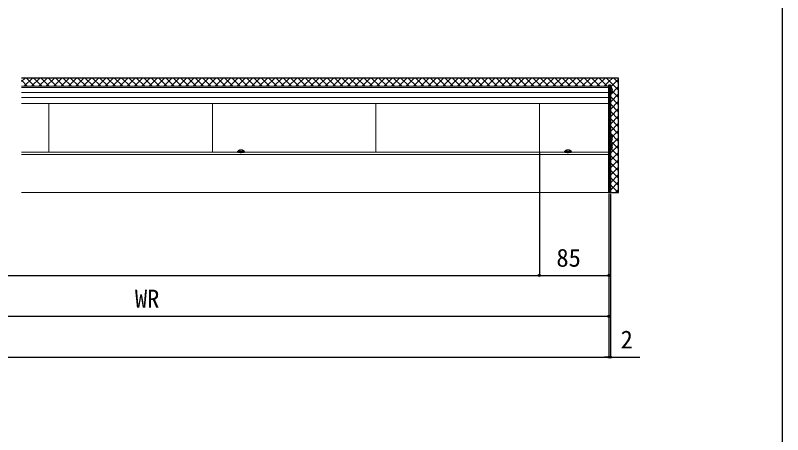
# Model space of a CAD drawing. Units: millimetres, scale not verified. Extents: x -1312 to 1312, y -1960 to 1949.
# Drawn here: x 374 to 1312, y -3 to 510 of the extents above; entities that cross this region are included whole.
import ezdxf
from ezdxf.enums import TextEntityAlignment as Align

# ---------------------------------------------------------------- set-up
doc = ezdxf.new("R2010")
doc.units = ezdxf.units.MM
doc.header["$LTSCALE"] = 8
doc.layers.add('0-3_YKK_12', color=2, linetype='Continuous', lineweight=18)
for name, color, linetype in [('0-4_YKK_13', 4, 'Continuous'), ('0-5_YKK_D', 6, 'Continuous'), ('0-6_YKK_ZWAK', 7, 'Continuous'), ('0-7_YSS_K', 3, 'Continuous')]:
    doc.layers.add(name, color=color, linetype=linetype)
doc.styles.add('ＭＳ ゴシック', font='')
doc.styles.get('ＭＳ ゴシック').set_extended_font_data('MS Gothic')

msp = doc.modelspace()

# ---------------------------------------------------------------- linework, layer by layer
at = {"layer": '0-3_YKK_12'}
for p, q in [((381.5, 423.703), (1100, 423.703)), ((1100, 423.679), (1100, 293.723)), ((381.5, 422.131), (1100, 422.131)), ((381.5, 415.776), (1100, 415.776)), ((381.5, 409.703), (1100, 409.703)), ((381.5, 402.601), (1100, 402.601)), ((415, 402.601), (415, 343.026)), ((615, 402.601), (615, 343.026)), ((815, 402.601), (815, 343.026)), ((1015, 402.601), (1015, 343.026)), ((381.5, 343.026), (646.104, 343.026)), ((381.5, 339.985), (1100, 339.985)), ((654.071, 343.026), (1046.104, 343.026)), ((1054.071, 343.026), (1100, 343.026)), ((381.5, 293.723), (1100, 293.723))]:
    msp.add_line(p, q, dxfattribs=at)
at = {"layer": '0-4_YKK_13'}
for p, q in [((1100.5, 425.203), (1101.8, 425.203)), ((1101.8, 425.203), (1101.8, 344.458)), ((1101.8, 414.728), (1101.8, 422.679)), ((1102.012, 419.848), (1101.403, 418.703)), ((1103.877, 420.778), (1102.012, 419.848)), ((1104.283, 419.128), (1103.4, 419.128)), ((1102.012, 360.848), (1101.403, 359.703)), ((1101.8, 355.728), (1101.8, 363.679)), ((1103.877, 361.778), (1102.012, 360.848)), ((1104.283, 360.128), (1103.4, 360.128)), ((1102.012, 350.848), (1101.403, 349.703)), ((1101.8, 345.728), (1101.8, 353.679)), ((1103.877, 351.778), (1102.012, 350.848)), ((1104.283, 350.128), (1103.4, 350.128)), ((646.087, 343.12), (646.229, 343.923)), ((654.087, 343.12), (646.087, 343.12)), ((646.087, 343.12), (646.176, 342.62)), ((653.999, 342.62), (646.176, 342.62)), ((647.787, 345.1), (648.942, 342.783)), ((648.942, 342.783), (650.087, 342.174)), ((651.232, 342.783), (650.087, 342.174)), ((652.387, 345.1), (651.232, 342.783)), ((654.087, 343.12), (653.946, 343.923)), ((654.087, 343.12), (653.999, 342.62)), ((1046.087, 343.12), (1046.229, 343.923)), ((1054.087, 343.12), (1046.087, 343.12)), ((1046.087, 343.12), (1046.176, 342.62)), ((1053.999, 342.62), (1046.176, 342.62)), ((1047.787, 345.1), (1048.942, 342.783)), ((1048.942, 342.783), (1050.087, 342.174)), ((1051.232, 342.783), (1050.087, 342.174)), ((1052.387, 345.1), (1051.232, 342.783)), ((1054.087, 343.12), (1053.946, 343.923)), ((1054.087, 343.12), (1053.999, 342.62)), ((1100, 338.083), (1100, 334.583)), ((1102, 338.383), (1100.185, 337.478)), ((1100.5, 344.505), (1101.8, 344.505)), ((1101.75, 332.833), (1101.75, 339.833)), ((1102, 332.833), (1102, 339.833)), ((1100.185, 337.478), (1100, 337.13)), ((1101.75, 332.833), (1100.119, 334.463)), ((1102, 332.833), (1101.75, 332.833)), ((1100, 305.958), (1100, 302.458)), ((1100.185, 305.353), (1100, 305.005)), ((1101.75, 300.708), (1100.119, 302.338)), ((1102, 306.258), (1100.185, 305.353)), ((1101.75, 300.708), (1101.75, 307.708)), ((1102, 300.708), (1101.75, 300.708)), ((1102, 300.708), (1102, 307.708))]:
    msp.add_line(p, q, dxfattribs=at)
for points in [[(1100, 302.203), (1100, 425.203), (1100.5, 425.203), (1100.5, 344.458), (1102, 344.458), (1102, 292.68), (1100.5, 292.68), (1100.5, 344.458)], [(1103.877, 416.628), (1102.012, 417.558), (1101.403, 418.703)], [(1104.283, 418.278), (1103.4, 418.278), (1103.4, 419.128)], [(1103.877, 357.628), (1102.012, 358.558), (1101.403, 359.703)], [(1104.283, 359.278), (1103.4, 359.278), (1103.4, 360.128)], [(1103.877, 347.628), (1102.012, 348.558), (1101.403, 349.703)], [(1104.283, 349.278), (1103.4, 349.278), (1103.4, 350.128)], [(1102, 339.833), (1101.75, 339.833), (1100.119, 338.202)], [(1102, 334.283), (1100.185, 335.188), (1100, 335.535)], [(1102, 302.158), (1100.185, 303.063), (1100, 303.41)], [(1102, 307.708), (1101.75, 307.708), (1100.119, 306.077)]]:
    msp.add_lwpolyline(points, dxfattribs=at)
msp.add_lwpolyline([(1100.5, 344.458), (1100.5, 292.68), (1100, 292.68), (1100, 344.458)], close=True, dxfattribs=at)
for centre, radius, start, end in [((1102.074, 422.679), 0.274, 52.28591, 180), ((1099, 418.703), 5.3, 4.59941, 52.28591), ((1102.074, 414.728), 0.274, 180, 307.71409), ((1099, 418.703), 5.3, 307.71409, 355.40059), ((1102.074, 363.679), 0.274, 52.28591, 180), ((1099, 359.703), 5.3, 4.59941, 52.28591), ((1099, 359.703), 5.3, 307.71409, 355.40059), ((1102.074, 355.728), 0.274, 180, 307.71409), ((1102.074, 353.679), 0.274, 52.28591, 180), ((1099, 349.703), 5.3, 4.59941, 52.28591), ((1099, 349.703), 5.3, 307.71409, 355.40059), ((647.115, 343.766), 0.9, 122.05588, 170), ((650.087, 339.02), 6.5, 57.94412, 122.05588), ((653.06, 343.766), 0.9, 10, 57.94412), ((1047.115, 343.766), 0.9, 122.05588, 170), ((1050.087, 339.02), 6.5, 57.94412, 122.05588), ((1053.06, 343.766), 0.9, 10, 57.94412), ((1099.554, 338.768), 0.8, 303.91508, 315), ((1102.074, 345.728), 0.274, 180, 307.71409), ((1099.554, 333.898), 0.8, 45, 56.08492), ((1099.554, 306.643), 0.8, 303.91508, 315), ((1099.554, 301.773), 0.8, 45, 56.08492)]:
    msp.add_arc(centre, radius, start, end, dxfattribs=at)
at = {"layer": '0-5_YKK_D'}
for p, q in [((1015, 342.026), (1015, 191.148)), ((1015, 342.026), (1015, 191.148)), ((1100, 291.68), (1100, 91.148)), ((1100, 291.68), (1100, 91.148)), ((1100, 291.68), (1100, 191.148)), ((1100, 291.68), (1100, 141.148)), ((1102, 291.68), (1102, 91.148)), ((-985, 192.148), (1015, 192.148)), ((1015, 192.148), (1100, 192.148)), ((0, 142.148), (1100, 142.148)), ((-1100, 92.148), (1100, 92.148)), ((1100, 92.148), (1094.75, 92.148)), ((1100, 92.148), (1102, 92.148)), ((1102, 92.148), (1137.886, 92.148))]:
    msp.add_line(p, q, dxfattribs=at)
for centre in [(1015, 192.148), (1015, 192.148), (1100, 192.148), (1100, 142.148), (1100, 92.148), (1100, 92.148), (1102, 92.148)]:
    msp.add_circle(centre, 1.312, dxfattribs=at)
at = {"layer": '0-6_YKK_ZWAK'}
msp.add_lwpolyline([(-1312.5, -1960.4), (1312.5, -1960.4), (1312.5, 1864.6)], dxfattribs=at)
at = {"layer": '0-7_YSS_K'}
for p, q in [((381.5, 429.232), (385.868, 433.6)), ((384.952, 423.703), (394.848, 433.6)), ((397.58, 423.703), (387.683, 433.6)), ((393.932, 423.703), (403.829, 433.6)), ((406.56, 423.703), (396.663, 433.6)), ((402.912, 423.703), (412.809, 433.6)), ((415.54, 423.703), (405.643, 433.6)), ((411.892, 423.703), (421.789, 433.6)), ((424.521, 423.703), (414.624, 433.6)), ((420.873, 423.703), (430.769, 433.6)), ((433.501, 423.703), (423.604, 433.6)), ((429.853, 423.703), (439.75, 433.6)), ((442.481, 423.703), (432.584, 433.6)), ((438.833, 423.703), (448.73, 433.6)), ((451.461, 423.703), (441.565, 433.6)), ((447.813, 423.703), (457.71, 433.6)), ((460.442, 423.703), (450.545, 433.6)), ((456.794, 423.703), (466.69, 433.6)), ((469.422, 423.703), (459.525, 433.6)), ((465.774, 423.703), (475.671, 433.6)), ((478.402, 423.703), (468.505, 433.6)), ((474.754, 423.703), (484.651, 433.6)), ((487.382, 423.703), (477.486, 433.6)), ((483.734, 423.703), (493.631, 433.6)), ((496.363, 423.703), (486.466, 433.6)), ((492.715, 423.703), (502.611, 433.6)), ((505.343, 423.703), (495.446, 433.6)), ((501.695, 423.703), (511.592, 433.6)), ((514.323, 423.703), (504.426, 433.6)), ((510.675, 423.703), (520.572, 433.6)), ((523.303, 423.703), (513.407, 433.6)), ((519.655, 423.703), (529.552, 433.6)), ((532.284, 423.703), (522.387, 433.6)), ((528.636, 423.703), (538.532, 433.6)), ((541.264, 423.703), (531.367, 433.6)), ((537.616, 423.703), (547.513, 433.6)), ((550.244, 423.703), (540.347, 433.6)), ((546.596, 423.703), (556.493, 433.6)), ((559.224, 423.703), (549.328, 433.6)), ((555.576, 423.703), (565.473, 433.6)), ((568.205, 423.703), (558.308, 433.6)), ((564.557, 423.703), (574.453, 433.6)), ((577.185, 423.703), (567.288, 433.6)), ((573.537, 423.703), (583.434, 433.6)), ((586.165, 423.703), (576.268, 433.6)), ((582.517, 423.703), (592.414, 433.6)), ((595.145, 423.703), (585.249, 433.6)), ((591.497, 423.703), (601.394, 433.6)), ((604.126, 423.703), (594.229, 433.6)), ((600.478, 423.703), (610.374, 433.6)), ((613.106, 423.703), (603.209, 433.6)), ((609.458, 423.703), (619.355, 433.6)), ((622.086, 423.703), (612.189, 433.6)), ((618.438, 423.703), (628.335, 433.6)), ((631.066, 423.703), (621.17, 433.6)), ((627.418, 423.703), (637.315, 433.6)), ((640.047, 423.703), (630.15, 433.6)), ((636.399, 423.703), (646.295, 433.6)), ((649.027, 423.703), (639.13, 433.6)), ((645.379, 423.703), (655.276, 433.6)), ((658.007, 423.703), (648.11, 433.6)), ((654.359, 423.703), (664.256, 433.6)), ((666.987, 423.703), (657.091, 433.6)), ((663.339, 423.703), (673.236, 433.6)), ((675.968, 423.703), (666.071, 433.6)), ((672.32, 423.703), (682.217, 433.6)), ((684.948, 423.703), (675.051, 433.6)), ((681.3, 423.703), (691.197, 433.6)), ((693.928, 423.703), (684.031, 433.6)), ((690.28, 423.703), (700.177, 433.6)), ((702.908, 423.703), (693.012, 433.6)), ((699.261, 423.703), (709.157, 433.6)), ((711.889, 423.703), (701.992, 433.6)), ((708.241, 423.703), (718.138, 433.6)), ((720.869, 423.703), (710.972, 433.6)), ((717.221, 423.703), (727.118, 433.6)), ((729.849, 423.703), (719.952, 433.6)), ((726.201, 423.703), (736.098, 433.6)), ((738.829, 423.703), (728.933, 433.6)), ((735.182, 423.703), (745.078, 433.6)), ((747.81, 423.703), (737.913, 433.6)), ((744.162, 423.703), (754.059, 433.6)), ((756.79, 423.703), (746.893, 433.6)), ((753.142, 423.703), (763.039, 433.6)), ((765.77, 423.703), (755.873, 433.6)), ((762.122, 423.703), (772.019, 433.6)), ((774.751, 423.703), (764.854, 433.6)), ((771.103, 423.703), (780.999, 433.6)), ((783.731, 423.703), (773.834, 433.6)), ((780.083, 423.703), (789.98, 433.6)), ((792.711, 423.703), (782.814, 433.6)), ((789.063, 423.703), (798.96, 433.6)), ((801.691, 423.703), (791.795, 433.6)), ((798.043, 423.703), (807.94, 433.6)), ((810.672, 423.703), (800.775, 433.6)), ((807.024, 423.703), (816.92, 433.6)), ((819.652, 423.703), (809.755, 433.6)), ((816.004, 423.703), (825.901, 433.6)), ((828.632, 423.703), (818.735, 433.6)), ((824.984, 423.703), (834.881, 433.6)), ((837.612, 423.703), (827.716, 433.6)), ((833.964, 423.703), (843.861, 433.6)), ((846.593, 423.703), (836.696, 433.6)), ((842.945, 423.703), (852.841, 433.6)), ((855.573, 423.703), (845.676, 433.6)), ((851.925, 423.703), (861.822, 433.6)), ((864.553, 423.703), (854.656, 433.6)), ((860.905, 423.703), (870.802, 433.6)), ((873.533, 423.703), (863.637, 433.6)), ((869.885, 423.703), (879.782, 433.6)), ((882.514, 423.703), (872.617, 433.6)), ((878.866, 423.703), (888.762, 433.6)), ((891.494, 423.703), (881.597, 433.6)), ((887.846, 423.703), (897.743, 433.6)), ((900.474, 423.703), (890.577, 433.6)), ((896.826, 423.703), (906.723, 433.6)), ((909.454, 423.703), (899.558, 433.6)), ((905.806, 423.703), (915.703, 433.6)), ((918.435, 423.703), (908.538, 433.6)), ((914.787, 423.703), (924.683, 433.6)), ((927.415, 423.703), (917.518, 433.6)), ((923.767, 423.703), (933.664, 433.6)), ((936.395, 423.703), (926.498, 433.6)), ((932.747, 423.703), (942.644, 433.6)), ((945.375, 423.703), (935.479, 433.6)), ((941.727, 423.703), (951.624, 433.6)), ((954.356, 423.703), (944.459, 433.6)), ((950.708, 423.703), (960.604, 433.6)), ((963.336, 423.703), (953.439, 433.6)), ((959.688, 423.703), (969.585, 433.6)), ((972.316, 423.703), (962.419, 433.6)), ((968.668, 423.703), (978.565, 433.6)), ((981.296, 423.703), (971.4, 433.6)), ((977.648, 423.703), (987.545, 433.6)), ((990.277, 423.703), (980.38, 433.6)), ((986.629, 423.703), (996.525, 433.6)), ((999.257, 423.703), (989.36, 433.6)), ((995.609, 423.703), (1005.506, 433.6)), ((1008.237, 423.703), (998.34, 433.6)), ((1004.589, 423.703), (1014.486, 433.6)), ((1017.217, 423.703), (1007.321, 433.6)), ((1013.569, 423.703), (1023.466, 433.6)), ((1026.198, 423.703), (1016.301, 433.6)), ((1022.55, 423.703), (1032.447, 433.6)), ((1035.178, 423.703), (1025.281, 433.6)), ((1031.53, 423.703), (1041.427, 433.6)), ((1044.158, 423.703), (1034.261, 433.6)), ((1040.51, 423.703), (1050.407, 433.6)), ((1053.138, 423.703), (1043.242, 433.6)), ((1049.49, 423.703), (1059.387, 433.6)), ((1062.119, 423.703), (1052.222, 433.6)), ((1058.471, 423.703), (1068.368, 433.6)), ((1071.099, 423.703), (1061.202, 433.6)), ((1067.451, 423.703), (1077.348, 433.6)), ((1080.079, 423.703), (1070.182, 433.6)), ((1076.431, 423.703), (1086.328, 433.6)), ((1089.059, 423.703), (1079.163, 433.6)), ((1085.412, 423.703), (1095.308, 433.6)), ((1098.04, 423.703), (1088.143, 433.6)), ((1100, 430.723), (1097.123, 433.6)), ((1100, 429.311), (1104.289, 433.6)), ((1102.421, 422.752), (1111.8, 432.131)), ((1111.8, 427.903), (1106.103, 433.6)), ((388.6, 423.703), (381.5, 430.803)), ((1094.392, 423.703), (1100, 429.311)), ((1111.8, 418.923), (1100, 430.723)), ((1101.8, 413.151), (1111.8, 423.151)), ((1101.8, 404.171), (1111.8, 414.171)), ((1103.465, 418.278), (1103.4, 418.343)), ((1111.8, 409.943), (1104.177, 417.566)), ((1111.8, 400.963), (1101.8, 410.963)), ((1101.8, 395.19), (1111.8, 405.19)), ((1111.8, 391.982), (1101.8, 401.982)), ((1101.8, 386.21), (1111.8, 396.21)), ((1111.8, 383.002), (1101.8, 393.002)), ((1101.8, 377.23), (1111.8, 387.23)), ((1111.8, 374.022), (1101.8, 384.022)), ((1101.8, 368.25), (1111.8, 378.25)), ((1111.8, 365.042), (1101.8, 375.042)), ((1111.8, 356.061), (1101.8, 366.061)), ((1103.998, 361.467), (1111.8, 369.269)), ((1103.687, 352.177), (1111.8, 360.289)), ((1102, 341.509), (1111.8, 351.309)), ((1111.8, 347.081), (1102.836, 356.046)), ((1102, 332.529), (1111.8, 342.329)), ((1111.8, 329.121), (1102, 338.921)), ((1111.8, 338.101), (1103.298, 346.603)), ((1102, 323.548), (1111.8, 333.348)), ((1111.8, 320.14), (1102, 329.94)), ((1102, 314.568), (1111.8, 324.368)), ((1111.8, 311.16), (1102, 320.96)), ((1102, 305.588), (1111.8, 315.388)), ((1111.8, 302.18), (1102, 311.98)), ((1102, 296.608), (1111.8, 306.408)), ((1111.298, 293.701), (1102, 303)), ((1102.318, 293.701), (1102, 294.019)), ((1108.074, 293.701), (1111.8, 297.427))]:
    msp.add_line(p, q, dxfattribs=at)
msp.add_lwpolyline([(1102, 293.701), (1111.8, 293.701), (1111.8, 433.6), (381.5, 433.6)], dxfattribs=at)

# ---------------------------------------------------------------- texts
at = {"layer": '0-5_YKK_D', "style": 'ＭＳ ゴシック'}
for s, p in [('85', (1035.767, 196.148)), ('WR', (520.256, 146.148)), ('2', (1114.284, 96.148))]:
    msp.add_text(s, height=21.99, dxfattribs=at).set_placement(p, align=Align.BOTTOM_LEFT)

doc.saveas('drawing.dxf')
